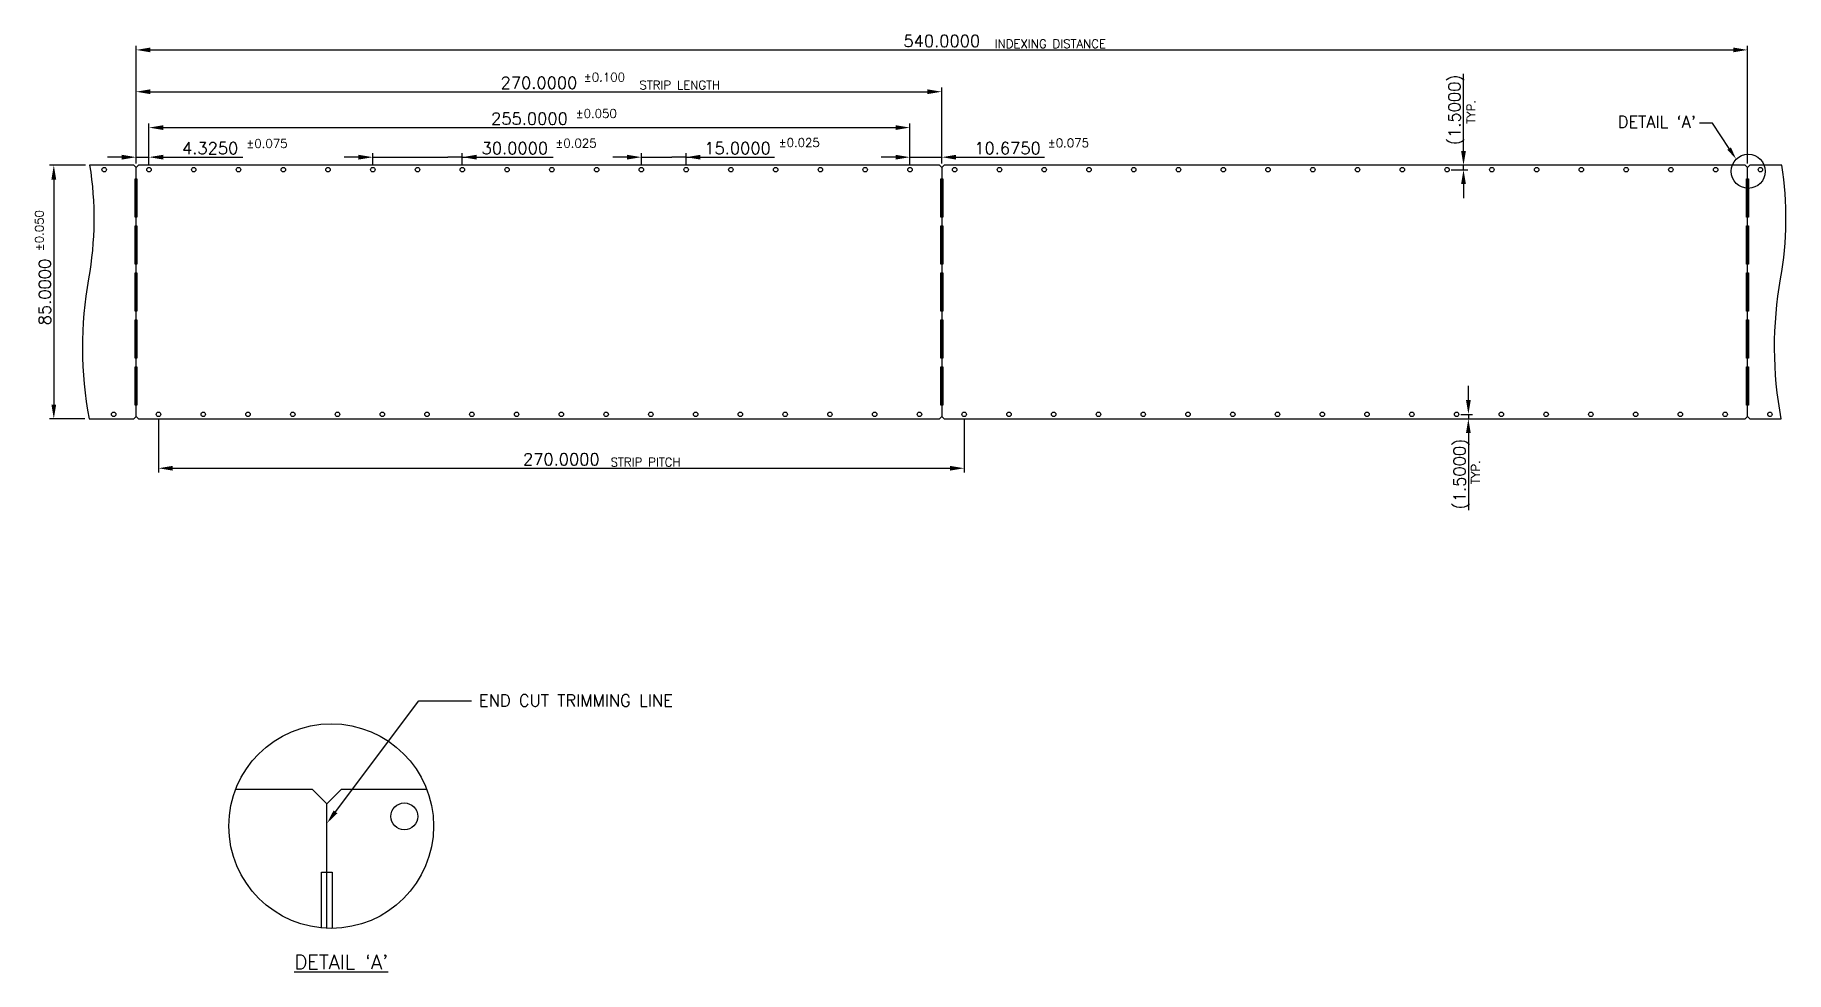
# Model space of a CAD drawing. Extents: x 651 to 1238, y 104 to 418.
import ezdxf
from ezdxf.lldxf.tags import DXFTag

# ---------------------------------------------------------------- set-up
doc = ezdxf.new("R2010")
doc.units = 0
doc.header["$MEASUREMENT"] = 0
for name, color, linetype in [('DIM', 7, 'Continuous'), ('ENDCUT', 8, 'Continuous'), ('LF-LINE', 1, 'Continuous'), ('PKG-OUT', 3, 'HIDDEN')]:
    doc.layers.add(name, color=color, linetype=linetype)
doc.styles.add('SIMPLEX', font='SIMPLEX.shx', dxfattribs={"height": 3.5})
doc.styles.get("Standard").update_dxf_attribs({"font": 'SIMPLEX.shx', "height": 4})
tags = doc.linetypes.add('HIDDEN', pattern=[0.375, 0.25, -0.125]).pattern_tags.tags
tags[6:7] = [DXFTag(74, 4), DXFTag(75, 0), DXFTag(340, '0'), DXFTag(46, 1.0), DXFTag(50, 0.0), DXFTag(44, 0.0), DXFTag(45, 0.0)]
tags[4:5] = [DXFTag(74, 4), DXFTag(75, 0), DXFTag(340, '0'), DXFTag(46, 1.0), DXFTag(50, 0.0), DXFTag(44, 0.0), DXFTag(45, 0.0)]

msp = doc.modelspace()

# ---------------------------------------------------------------- linework, layer by layer
at = {"layer": 'DIM', "linetype": 'Continuous', "ltscale": 6}
for p, q in [((684.78, 374.78), (684.78, 414.22)), ((689.58, 412.82), (1219.98, 412.82)), ((1224.78, 374.78), (1224.78, 414.22)), ((954.78, 374.78), (954.78, 400.21)), ((1129.6, 378.98), (1129.6, 404.82)), ((689.58, 398.81), (949.98, 398.81)), ((689.1, 374.08), (689.1, 388.19)), ((944.1, 374.08), (944.1, 388.19)), ((693.9, 386.79), (939.3, 386.79)), ((679.98, 376.87), (675.18, 376.87)), ((684.78, 376.87), (689.1, 376.87)), ((693.9, 376.87), (720.51, 376.87)), ((764.1, 374.08), (764.1, 378.27)), ((764.1, 376.87), (789.3, 376.87)), ((794.1, 376.87), (789.3, 376.87)), ((794.1, 374.08), (794.1, 378.27)), ((794.1, 376.87), (824.52, 376.87)), ((854.1, 374.08), (854.1, 378.27)), ((854.1, 376.87), (864.3, 376.87)), ((869.1, 376.87), (864.3, 376.87)), ((869.1, 374.08), (869.1, 378.27)), ((869.1, 376.87), (898.76, 376.87)), ((939.3, 376.87), (934.5, 376.87)), ((944.1, 376.87), (954.78, 376.87)), ((959.58, 376.87), (989.23, 376.87)), ((667.81, 374.18), (655.8, 374.18)), ((1125.5, 372.68), (1131, 372.68)), ((1129.6, 372.68), (1129.6, 374.18)), ((657.2, 369.38), (657.2, 293.98)), ((1129.6, 367.88), (1129.6, 363.08)), ((1131.23, 295.48), (1131.23, 300.28)), ((667.63, 289.18), (655.8, 289.18)), ((692.28, 289.28), (692.28, 271.21)), ((962.28, 289.28), (962.28, 271.21)), ((1128.68, 290.68), (1132.63, 290.68)), ((1131.23, 290.68), (1131.23, 289.18)), ((1131.23, 284.38), (1131.23, 258.53)), ((697.08, 272.61), (957.48, 272.61))]:
    msp.add_line(p, q, dxfattribs=at)
at = {"layer": 'DIM'}
for p, q in [((1213.01, 388.3), (1208.72, 388.3)), ((1218.63, 379.76), (1213.01, 388.3)), ((751.6, 157.45), (779.58, 194.69)), ((779.58, 194.69), (797.13, 194.69))]:
    msp.add_line(p, q, dxfattribs=at)
at = {"layer": 'DIM', "ltscale": 6}
for p, q in [((759.3, 376.87), (754.5, 376.87)), ((849.3, 376.87), (844.5, 376.87))]:
    msp.add_line(p, q, dxfattribs=at)
for points in [[(689.58, 413.62), (689.58, 412.02), (684.78, 412.82)], [(1219.98, 413.62), (1219.98, 412.02), (1224.78, 412.82)], [(689.58, 399.61), (689.58, 398.01), (684.78, 398.81)], [(949.98, 399.61), (949.98, 398.01), (954.78, 398.81)], [(693.9, 387.59), (693.9, 385.99), (689.1, 386.79)], [(939.3, 387.59), (939.3, 385.99), (944.1, 386.79)], [(679.98, 377.67), (679.98, 376.07), (684.78, 376.87)], [(693.9, 377.67), (693.9, 376.07), (689.1, 376.87)], [(759.3, 377.67), (759.3, 376.07), (764.1, 376.87)], [(798.9, 377.67), (798.9, 376.07), (794.1, 376.87)], [(849.3, 377.67), (849.3, 376.07), (854.1, 376.87)], [(873.9, 377.67), (873.9, 376.07), (869.1, 376.87)], [(939.3, 377.67), (939.3, 376.07), (944.1, 376.87)], [(959.58, 377.67), (959.58, 376.07), (954.78, 376.87)], [(1128.8, 378.98), (1130.4, 378.98), (1129.6, 374.18)], [(656.4, 369.38), (658, 369.38), (657.2, 374.18)], [(1128.8, 367.88), (1130.4, 367.88), (1129.6, 372.68)], [(656.4, 293.98), (658, 293.98), (657.2, 289.18)], [(1130.43, 295.48), (1132.03, 295.48), (1131.23, 290.68)], [(1130.43, 284.38), (1132.03, 284.38), (1131.23, 289.18)], [(697.08, 273.41), (697.08, 271.81), (692.28, 272.61)], [(957.48, 273.41), (957.48, 271.81), (962.28, 272.61)]]:
    msp.add_solid(points, dxfattribs=at)
at = {"layer": 'DIM'}
for points in [[(1219.22, 380.15), (1218.03, 379.37), (1220.98, 376.18)], [(752.24, 156.97), (748.72, 153.62), (750.96, 157.93)]]:
    msp.add_solid(points, dxfattribs=at)
at = {"layer": 'ENDCUT', "ltscale": 6}
for p, q in [((684.78, 289.98), (684.78, 373.38)), ((954.78, 373.38), (954.78, 289.98)), ((1224.78, 289.98), (1224.78, 373.38)), ((748.72, 118.44), (748.72, 160.14))]:
    msp.add_line(p, q, dxfattribs=at)
at = {"layer": 'LF-LINE'}
msp.add_lwpolyline([(683.98, 289.18), (684.78, 289.98), (685.58, 289.18), (953.98, 289.18), (954.78, 289.98), (955.58, 289.18), (1223.98, 289.18), (1224.78, 289.98), (1225.58, 289.18), (1236.06, 289.18, -0.08998), (1235.86, 336.15, 0.084635), (1236.24, 374.18), (1225.58, 374.18), (1224.78, 373.38), (1223.98, 374.18), (955.58, 374.18), (954.78, 373.38), (953.98, 374.18), (685.58, 374.18), (684.78, 373.38), (683.98, 374.18), (669.21, 374.18, -0.084635), (668.83, 336.15, 0.08998), (669.03, 289.18)], format="xyb", close=True, dxfattribs=at)
for points in [[(684.48, 356.77), (684.48, 369.56), (684.78, 369.56), (685.08, 369.56), (685.08, 356.77), (684.78, 356.77)], [(954.48, 356.77), (954.48, 369.56), (954.78, 369.56), (955.08, 369.56), (955.08, 356.77), (954.78, 356.77)], [(1224.48, 356.77), (1224.48, 369.56), (1224.78, 369.56), (1225.08, 369.56), (1225.08, 356.77), (1224.78, 356.77)], [(684.48, 341.03), (684.48, 353.82), (684.78, 353.82), (685.08, 353.82), (685.08, 341.03), (684.78, 341.03)], [(954.48, 341.03), (954.48, 353.82), (954.78, 353.82), (955.08, 353.82), (955.08, 341.03), (954.78, 341.03)], [(1224.48, 341.03), (1224.48, 353.82), (1224.78, 353.82), (1225.08, 353.82), (1225.08, 341.03), (1224.78, 341.03)], [(684.48, 325.28), (684.48, 338.07), (684.78, 338.07), (685.08, 338.07), (685.08, 325.28), (684.78, 325.28)], [(954.48, 325.28), (954.48, 338.07), (954.78, 338.07), (955.08, 338.07), (955.08, 325.28), (954.78, 325.28)], [(1224.48, 325.28), (1224.48, 338.07), (1224.78, 338.07), (1225.08, 338.07), (1225.08, 325.28), (1224.78, 325.28)], [(684.48, 309.54), (684.48, 322.33), (684.78, 322.33), (685.08, 322.33), (685.08, 309.54), (684.78, 309.54)], [(954.48, 309.54), (954.48, 322.33), (954.78, 322.33), (955.08, 322.33), (955.08, 309.54), (954.78, 309.54)], [(1224.48, 309.54), (1224.48, 322.33), (1224.78, 322.33), (1225.08, 322.33), (1225.08, 309.54), (1224.78, 309.54)], [(684.48, 293.8), (684.48, 306.58), (684.78, 306.58), (685.08, 306.58), (685.08, 293.8), (684.78, 293.8)], [(954.48, 293.8), (954.48, 306.58), (954.78, 306.58), (955.08, 306.58), (955.08, 293.8), (954.78, 293.8)], [(1224.48, 293.8), (1224.48, 306.58), (1224.78, 306.58), (1225.08, 306.58), (1225.08, 293.8), (1224.78, 293.8)]]:
    msp.add_lwpolyline(points, close=True, dxfattribs=at)
for points in [[(782.19, 164.94), (753.52, 164.94), (748.72, 160.14), (743.92, 164.94), (718.14, 164.94)], [(746.92, 118.56), (746.92, 137.23), (748.72, 137.23), (750.52, 137.23), (750.52, 118.41)]]:
    msp.add_lwpolyline(points, dxfattribs=at)
for centre, radius in [((674.1, 372.68), 0.75), ((689.1, 372.68), 0.75), ((704.1, 372.68), 0.75), ((719.1, 372.68), 0.75), ((734.1, 372.68), 0.75), ((749.1, 372.68), 0.75), ((764.1, 372.68), 0.75), ((779.1, 372.68), 0.75), ((794.1, 372.68), 0.75), ((809.1, 372.68), 0.75), ((824.1, 372.68), 0.75), ((839.1, 372.68), 0.75), ((854.1, 372.68), 0.75), ((869.1, 372.68), 0.75), ((884.1, 372.68), 0.75), ((899.1, 372.68), 0.75), ((914.1, 372.68), 0.75), ((929.1, 372.68), 0.75), ((944.1, 372.68), 0.75), ((959.1, 372.68), 0.75), ((974.1, 372.68), 0.75), ((989.1, 372.68), 0.75), ((1004.1, 372.68), 0.75), ((1019.1, 372.68), 0.75), ((1034.1, 372.68), 0.75), ((1049.1, 372.68), 0.75), ((1064.1, 372.68), 0.75), ((1079.1, 372.68), 0.75), ((1094.1, 372.68), 0.75), ((1109.1, 372.68), 0.75), ((1124.1, 372.68), 0.75), ((1139.1, 372.68), 0.75), ((1154.1, 372.68), 0.75), ((1169.1, 372.68), 0.75), ((1184.1, 372.68), 0.75), ((1199.1, 372.68), 0.75), ((1214.1, 372.68), 0.75), ((1229.1, 372.68), 0.75), ((677.28, 290.68), 0.75), ((692.28, 290.68), 0.75), ((707.28, 290.68), 0.75), ((722.28, 290.68), 0.75), ((737.28, 290.68), 0.75), ((752.28, 290.68), 0.75), ((767.28, 290.68), 0.75), ((782.28, 290.68), 0.75), ((797.28, 290.68), 0.75), ((812.28, 290.68), 0.75), ((827.28, 290.68), 0.75), ((842.28, 290.68), 0.75), ((857.28, 290.68), 0.75), ((872.28, 290.68), 0.75), ((887.28, 290.68), 0.75), ((902.28, 290.68), 0.75), ((917.28, 290.68), 0.75), ((932.28, 290.68), 0.75), ((947.28, 290.68), 0.75), ((962.28, 290.68), 0.75), ((977.28, 290.68), 0.75), ((992.28, 290.68), 0.75), ((1007.28, 290.68), 0.75), ((1022.28, 290.68), 0.75), ((1037.28, 290.68), 0.75), ((1052.28, 290.68), 0.75), ((1067.28, 290.68), 0.75), ((1082.28, 290.68), 0.75), ((1097.28, 290.68), 0.75), ((1112.28, 290.68), 0.75), ((1127.28, 290.68), 0.75), ((1142.28, 290.68), 0.75), ((1157.28, 290.68), 0.75), ((1172.28, 290.68), 0.75), ((1187.28, 290.68), 0.75), ((1202.28, 290.68), 0.75), ((1217.28, 290.68), 0.75), ((1232.28, 290.68), 0.75), ((774.67, 155.94), 4.5)]:
    msp.add_circle(centre, radius, dxfattribs=at)
at = {"layer": 'PKG-OUT', "ltscale": 5}
msp.add_circle((1225.02, 372.14), 5.71, dxfattribs=at)
at = {"layer": 'PKG-OUT', "ltscale": 30}
msp.add_circle((750.17, 152.69), 34.29, dxfattribs=at)

# ---------------------------------------------------------------- texts
at = {"layer": 'DIM', "ltscale": 6, "char_height": 4, "attachment_point": 5}
for s, insert in [('\\A1;540.0000', (954.78, 415.82)), ('\\A1;270.0000', (819.78, 401.81)), ('\\A1;255.0000', (816.6, 389.79)), ('\\A1;4.3250', (709.61, 379.87)), ('\\A1;30.0000', (811.71, 379.87)), ('\\A1;15.0000', (886.33, 379.87)), ('\\A1;10.6750', (976.8, 379.87)), ('\\A1;270.0000', (827.28, 275.61))]:
    msp.add_mtext(s, dxfattribs=dict(at, insert=insert))
at = {"layer": 'DIM', "style": 'SIMPLEX'}
for s, insert, char_height, attachment_point in [('INDEXING DISTANCE', (991.14, 414.88), 2.88, 5), ('%%p0.100', (841.68, 403.69), 2.88, 5), ('STRIP LENGTH', (866.98, 401.05), 2.88, 5), ('%%p0.050', (838.96, 391.51), 2.88, 5), ("DETAIL `A'", (1207.48, 386.69), 4, 9), ('%%p0.075', (728.61, 381.47), 2.88, 5), ('%%P0.025', (832.17, 381.57), 2.88, 5), ('%%P0.025', (906.99, 381.76), 2.88, 5), ('%%p0.075', (997.17, 381.65), 2.88, 5), ('STRIP PITCH', (855.51, 274.67), 2.88, 5), ('\\A1;END CUT TRIMMING LINE', (799.66, 196.75), 4, 1)]:
    msp.add_mtext(s, dxfattribs=dict(at, insert=insert, char_height=char_height, attachment_point=attachment_point))
at = {"layer": 'DIM', "ltscale": 6, "char_height": 4, "attachment_point": 5, "rotation": 90}
for s, insert in [('\\A1;(1.5000)', (1127.21, 392.77)), ('\\A1;85.0000', (654.2, 331.68)), ('\\A1;(1.5000)', (1128.97, 270.68))]:
    msp.add_mtext(s, dxfattribs=dict(at, insert=insert))
at = {"layer": 'DIM', "char_height": 2.88, "attachment_point": 5, "rotation": 90, "style": 'SIMPLEX'}
for s, insert in [('TYP.', (1132.12, 392.03)), ('%%p0.050', (652.35, 352.22)), ('TYP.', (1133.65, 271.3))]:
    msp.add_mtext(s, dxfattribs=dict(at, insert=insert))
at = {"layer": 'LF-LINE', "insert": (753.53, 107.15), "char_height": 4.8, "attachment_point": 5, "style": 'SIMPLEX'}
msp.add_mtext("{\\LDETAIL `A'}", dxfattribs=at)

doc.saveas('drawing.dxf')
